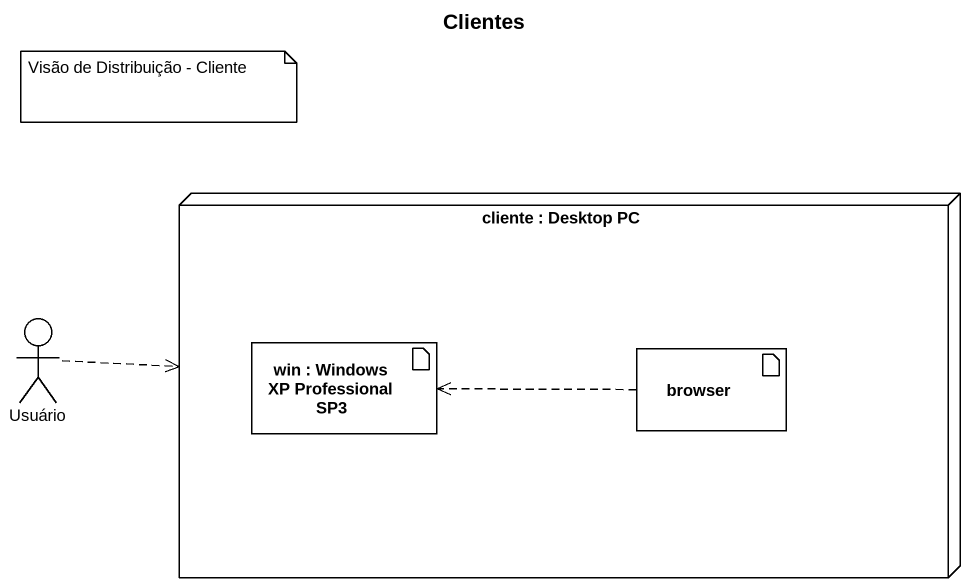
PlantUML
@startuml
title Clientes
node "cliente : Desktop PC" as cliente {
  artifact "win : Windows XP Professional SP3" as win
  artifact browser
}
actor Usuário
Usuário .right.> cliente
browser .left.> win
note as N1
  Visão de Distribuição - Cliente
end note
@enduml
